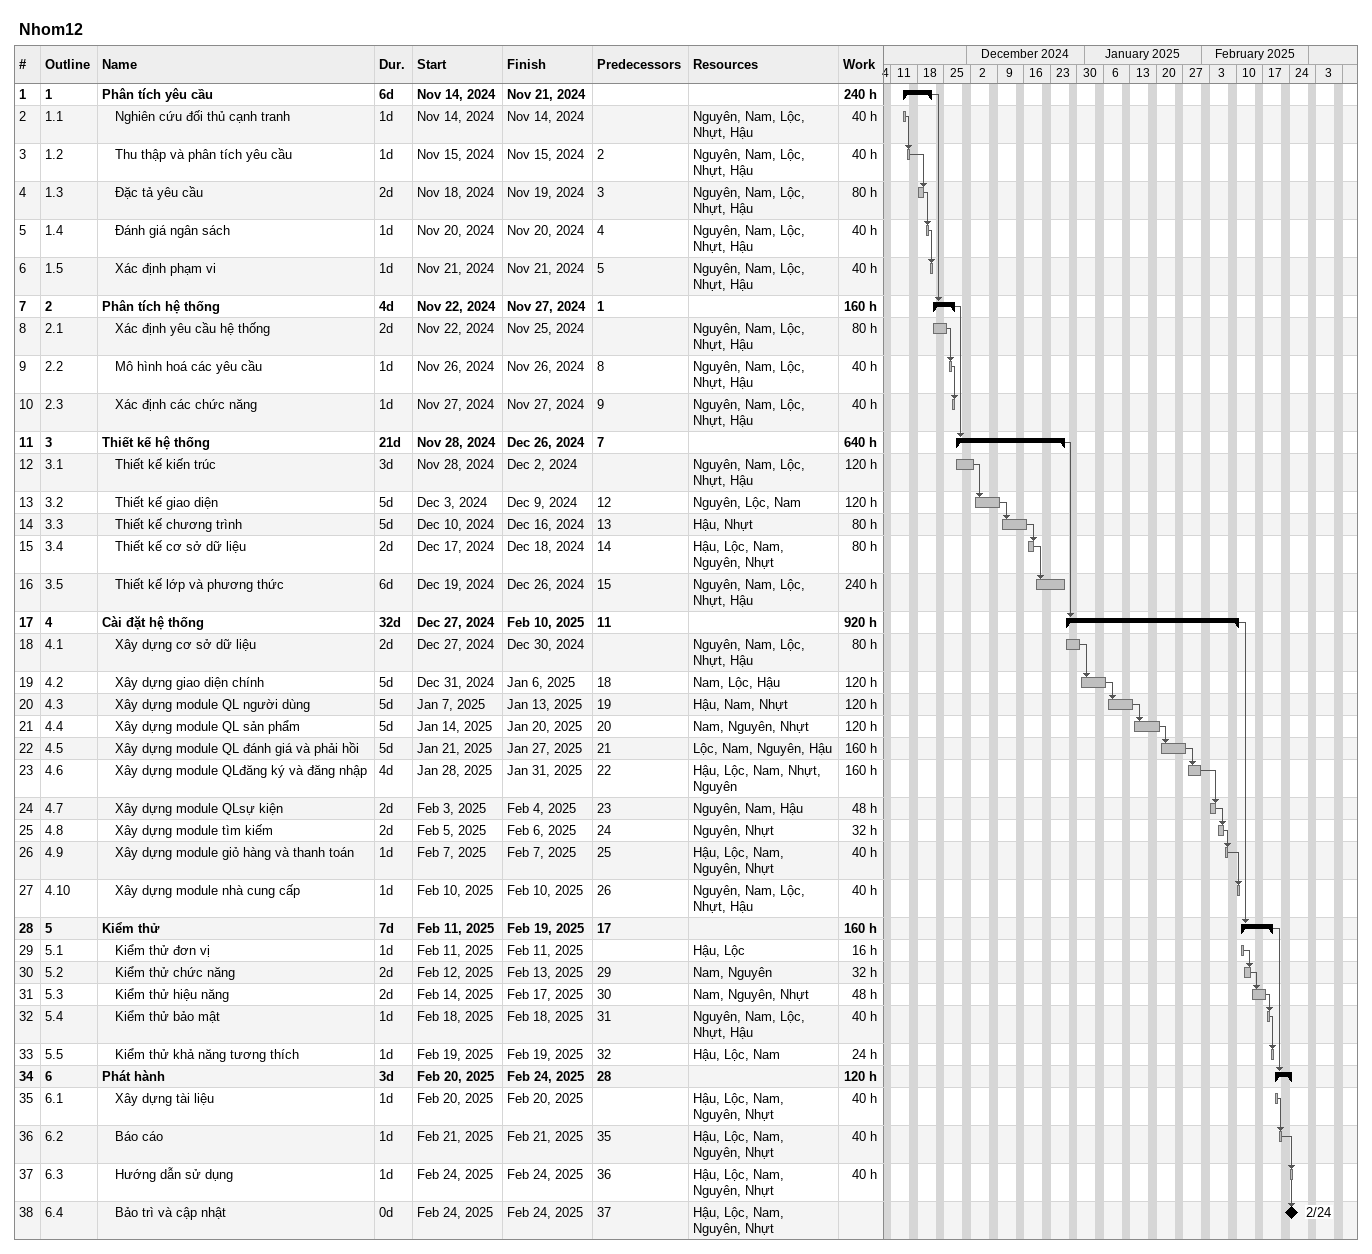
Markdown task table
Nhom12

| ID | WBS | Task | Duration | Start | Finish | Predecessors | Resources | Work (h) |
|---|---|---|---|---|---|---|---|---|
| 1 | 1 | **Phân tích yêu cầu** | 6d | 2024-11-14 | 2024-11-21 |  |  | 240 |
| 2 | 1.1 | Nghiên cứu đối thủ cạnh tranh | 1d | 2024-11-14 | 2024-11-14 |  | Nguyên, Nam, Lộc, Nhựt, Hậu | 40 |
| 3 | 1.2 | Thu thập và phân tích yêu cầu | 1d | 2024-11-15 | 2024-11-15 | 2 | Nguyên, Nam, Lộc, Nhựt, Hậu | 40 |
| 4 | 1.3 | Đặc tả yêu cầu | 2d | 2024-11-18 | 2024-11-19 | 3 | Nguyên, Nam, Lộc, Nhựt, Hậu | 80 |
| 5 | 1.4 | Đánh giá ngân sách | 1d | 2024-11-20 | 2024-11-20 | 4 | Nguyên, Nam, Lộc, Nhựt, Hậu | 40 |
| 6 | 1.5 | Xác định phạm vi | 1d | 2024-11-21 | 2024-11-21 | 5 | Nguyên, Nam, Lộc, Nhựt, Hậu | 40 |
| 7 | 2 | **Phân tích hệ thống** | 4d | 2024-11-22 | 2024-11-27 | 1 |  | 160 |
| 8 | 2.1 | Xác định yêu cầu hệ thống | 2d | 2024-11-22 | 2024-11-25 |  | Nguyên, Nam, Lộc, Nhựt, Hậu | 80 |
| 9 | 2.2 | Mô hình hoá các yêu cầu | 1d | 2024-11-26 | 2024-11-26 | 8 | Nguyên, Nam, Lộc, Nhựt, Hậu | 40 |
| 10 | 2.3 | Xác định các chức năng | 1d | 2024-11-27 | 2024-11-27 | 9 | Nguyên, Nam, Lộc, Nhựt, Hậu | 40 |
| 11 | 3 | **Thiết kế hệ thống** | 21d | 2024-11-28 | 2024-12-26 | 7 |  | 640 |
| 12 | 3.1 | Thiết kế kiến trúc | 3d | 2024-11-28 | 2024-12-02 |  | Nguyên, Nam, Lộc, Nhựt, Hậu | 120 |
| 13 | 3.2 | Thiết kế giao diện | 5d | 2024-12-03 | 2024-12-09 | 12 | Nguyên, Lộc, Nam | 120 |
| 14 | 3.3 | Thiết kế chương trình | 5d | 2024-12-10 | 2024-12-16 | 13 | Hậu, Nhựt | 80 |
| 15 | 3.4 | Thiết kế cơ sở dữ liệu | 2d | 2024-12-17 | 2024-12-18 | 14 | Hậu, Lộc, Nam, Nguyên, Nhựt | 80 |
| 16 | 3.5 | Thiết kế lớp và phương thức | 6d | 2024-12-19 | 2024-12-26 | 15 | Nguyên, Nam, Lộc, Nhựt, Hậu | 240 |
| 17 | 4 | **Cài đặt hệ thống** | 32d | 2024-12-27 | 2025-02-10 | 11 |  | 920 |
| 18 | 4.1 | Xây dựng cơ sở dữ liệu | 2d | 2024-12-27 | 2024-12-30 |  | Nguyên, Nam, Lộc, Nhựt, Hậu | 80 |
| 19 | 4.2 | Xây dựng giao diện chính | 5d | 2024-12-31 | 2025-01-06 | 18 | Nam, Lộc, Hậu | 120 |
| 20 | 4.3 | Xây dựng module QL người dùng | 5d | 2025-01-07 | 2025-01-13 | 19 | Hậu, Nam, Nhựt | 120 |
| 21 | 4.4 | Xây dựng module QL sản phẩm | 5d | 2025-01-14 | 2025-01-20 | 20 | Nam, Nguyên, Nhựt | 120 |
| 22 | 4.5 | Xây dựng module QL đánh giá và phải hồi | 5d | 2025-01-21 | 2025-01-27 | 21 | Lộc, Nam, Nguyên, Hậu | 160 |
| 23 | 4.6 | Xây dựng module QLđăng ký và đăng nhập | 4d | 2025-01-28 | 2025-01-31 | 22 | Hậu, Lộc, Nam, Nhựt, Nguyên | 160 |
| 24 | 4.7 | Xây dựng module QLsự kiện | 2d | 2025-02-03 | 2025-02-04 | 23 | Nguyên, Nam, Hậu | 48 |
| 25 | 4.8 | Xây dựng module tìm kiếm | 2d | 2025-02-05 | 2025-02-06 | 24 | Nguyên, Nhựt | 32 |
| 26 | 4.9 | Xây dựng module giỏ hàng và thanh toán | 1d | 2025-02-07 | 2025-02-07 | 25 | Hậu, Lộc, Nam, Nguyên, Nhựt | 40 |
| 27 | 4.10 | Xây dựng module nhà cung cấp | 1d | 2025-02-10 | 2025-02-10 | 26 | Nguyên, Nam, Lộc, Nhựt, Hậu | 40 |
| 28 | 5 | **Kiểm thử** | 7d | 2025-02-11 | 2025-02-19 | 17 |  | 160 |
| 29 | 5.1 | Kiểm thử đơn vị | 1d | 2025-02-11 | 2025-02-11 |  | Hậu, Lộc | 16 |
| 30 | 5.2 | Kiểm thử chức năng | 2d | 2025-02-12 | 2025-02-13 | 29 | Nam, Nguyên | 32 |
| 31 | 5.3 | Kiểm thử hiệu năng | 2d | 2025-02-14 | 2025-02-17 | 30 | Nam, Nguyên, Nhựt | 48 |
| 32 | 5.4 | Kiểm thử bảo mật | 1d | 2025-02-18 | 2025-02-18 | 31 | Nguyên, Nam, Lộc, Nhựt, Hậu | 40 |
| 33 | 5.5 | Kiểm thử khả năng tương thích | 1d | 2025-02-19 | 2025-02-19 | 32 | Hậu, Lộc, Nam | 24 |
| 34 | 6 | **Phát hành** | 3d | 2025-02-20 | 2025-02-24 | 28 |  | 120 |
| 35 | 6.1 | Xây dựng tài liệu | 1d | 2025-02-20 | 2025-02-20 |  | Hậu, Lộc, Nam, Nguyên, Nhựt | 40 |
| 36 | 6.2 | Báo cáo | 1d | 2025-02-21 | 2025-02-21 | 35 | Hậu, Lộc, Nam, Nguyên, Nhựt | 40 |
| 37 | 6.3 | Hướng dẫn sử dụng | 1d | 2025-02-24 | 2025-02-24 | 36 | Hậu, Lộc, Nam, Nguyên, Nhựt | 40 |
| 38 | 6.4 | Bảo trì và cập nhật | 0d | 2025-02-24 | 2025-02-24 | 37 | Hậu, Lộc, Nam, Nguyên, Nhựt |  |
